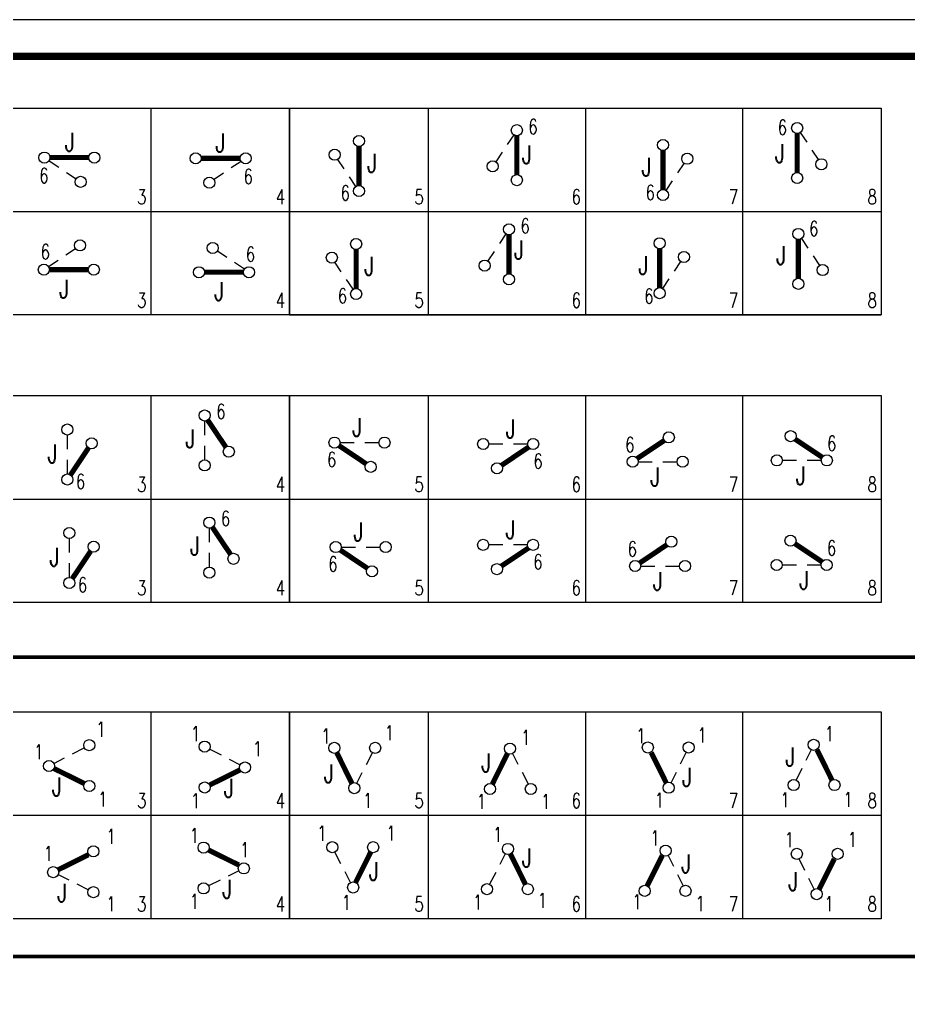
# Model space of a CAD drawing. Extents: x 3230 to 3738, y 3535 to 3831.
# Drawn here: x 3342.9 to 3463.1, y 3700.1 to 3831.5 of the extents above; entities that cross this region are included whole.
import ezdxf
from ezdxf.enums import TextEntityAlignment as Align

# ---------------------------------------------------------------- set-up
doc = ezdxf.new("R2010")
doc.units = 0
doc.header["$LTSCALE"] = 10
doc.header["$MEASUREMENT"] = 0
doc.layers.get('0').update_dxf_attribs({"linetype": 'CONTINUOUS'})
doc.layers.add('1', color=1, linetype='CONTINUOUS')
doc.styles.get("Standard").update_dxf_attribs({"font": 'txt', "bigfont": 'hz'})

# ---------------------------------------------------------------- blocks, each defined once
blk = doc.blocks.new('A$C60C37209')
blk.add_lwpolyline([(0.4, 4, 0, 0, 0), (0.4, 3, 0.8, 0, 0), (0.4, 0, 0, 0, 0)], format="xyseb")
blk = doc.blocks.new('A$C4366264E')
at = {"color": 7, "lineweight": -3}
for p, q in [((1.37, 4.71), (2.68, 3.83)), ((3.73, 3.13), (5.02, 2.27))]:
    blk.add_line(p, q, dxfattribs=at)
at = {"color": 1, "lineweight": -3, "const_width": 0.7}
blk.add_lwpolyline([(1.5, 5.13), (6.75, 5.13)], dxfattribs=at)
at = {"lineweight": -3}
for centre in [(0.75, 5.13), (7.5, 5.13), (5.64, 1.85)]:
    blk.add_circle(centre, 0.75, dxfattribs=at)
at = {"color": 7, "lineweight": -3, "xscale": -1, "rotation": 180}
blk.add_blockref('A$C60C37209', (7.63, 4), dxfattribs=at)
at = {"color": 3, "lineweight": -3, "width": 0.75}
blk.add_attdef('J', text='', height=2.5, dxfattribs=at).set_placement((4.17, 5.96), align=Align.CENTER)
at = {"lineweight": -3, "width": 0.75}
blk.add_attdef('6', (0.04, 1.69), '', height=2, dxfattribs=at)
blk = doc.blocks.new('A$C6F395742')
at = {"color": 7, "lineweight": -3}
for p, q in [((6.88, 5.46), (5.57, 4.59)), ((4.52, 3.88), (3.23, 3.02))]:
    blk.add_line(p, q, dxfattribs=at)
at = {"color": 1, "lineweight": -3, "const_width": 0.7}
blk.add_lwpolyline([(6.75, 5.88), (1.5, 5.88)], dxfattribs=at)
at = {"lineweight": -3}
for centre in [(0.75, 5.88), (7.5, 5.88), (2.61, 2.6)]:
    blk.add_circle(centre, 0.75, dxfattribs=at)
at = {"color": 7, "lineweight": -3, "rotation": 180}
blk.add_blockref('A$C60C37209', (1.1, 4), dxfattribs=at)
at = {"color": 3, "lineweight": -3, "width": 0.75}
blk.add_attdef('J', text='', height=2.5, dxfattribs=at).set_placement((4.08, 6.72), align=Align.CENTER)
at = {"lineweight": -3, "width": 0.75}
blk.add_attdef('6', (7.21, 2.44), '', height=2, dxfattribs=at)
blk = doc.blocks.new('A$C4FBA29C7')
at = {"color": 7, "lineweight": -3}
for p, q in [((2.03, 4.25), (1.17, 5.53)), ((3.61, 1.89), (2.74, 3.19))]:
    blk.add_line(p, q, dxfattribs=at)
blk.add_lwpolyline([(1.98, 7.36, 0, 0, 0), (1.98, 8.36, 0.8, 0, 0), (1.98, 11.36, 0, 0, 0)], format="xyseb")
at = {"color": 1, "lineweight": -3, "const_width": 0.7}
blk.add_lwpolyline([(4.03, 2.01), (4.03, 7.26)], dxfattribs=at)
at = {"lineweight": -3}
for centre in [(4.03, 8.01), (0.75, 6.16), (4.03, 1.26)]:
    blk.add_circle(centre, 0.75, dxfattribs=at)
at = {"color": 3, "lineweight": -3, "width": 0.75}
blk.add_attdef('J', text='', height=2.5, dxfattribs=at).set_placement((5.8, 3.77), align=Align.CENTER)
at = {"lineweight": -3, "width": 0.75}
blk.add_attdef('6', (1.54, 0), '', height=2, dxfattribs=at)
blk = doc.blocks.new('A$C39903AD1')
at = {"color": 7, "lineweight": -3}
for p, q in [((3.61, 9.16), (2.74, 7.85)), ((2.03, 6.8), (1.17, 5.51))]:
    blk.add_line(p, q, dxfattribs=at)
at = {"color": 1, "lineweight": -3, "const_width": 0.7}
blk.add_lwpolyline([(4.03, 9.03), (4.03, 3.78)], dxfattribs=at)
blk.add_lwpolyline([(1.91, 0, 0, 0, 0), (1.91, 1, 0.8, 0, 0), (1.91, 4, 0, 0, 0)], format="xyseb")
at = {"lineweight": -3}
for centre in [(4.03, 9.78), (0.75, 4.89), (4.03, 3.03)]:
    blk.add_circle(centre, 0.75, dxfattribs=at)
at = {"lineweight": -3, "width": 0.75}
blk.add_attdef('6', (5.57, 9.25), '', height=2, dxfattribs=at)
at = {"color": 3, "lineweight": -3, "width": 0.75}
blk.add_attdef('J', text='', height=2.5, dxfattribs=at).set_placement((5.38, 5.22), align=Align.CENTER)
blk = doc.blocks.new('A$C329E1879')
at = {"color": 7, "lineweight": -3}
for p, q in [((4.84, 3.73), (5.7, 5.02)), ((3.26, 1.37), (4.13, 2.68))]:
    blk.add_line(p, q, dxfattribs=at)
blk.add_lwpolyline([(4.69, 10.79, 0, 0, 0), (4.69, 9.79, 0.8, 0, 0), (4.69, 6.79, 0, 0, 0)], format="xyseb")
at = {"color": 1, "lineweight": -3, "const_width": 0.7}
blk.add_lwpolyline([(2.84, 1.5), (2.84, 1.5), (2.84, 6.75)], dxfattribs=at)
at = {"lineweight": -3}
for centre in [(2.84, 7.5), (6.12, 5.64), (2.84, 0.75)]:
    blk.add_circle(centre, 0.75, dxfattribs=at)
at = {"color": 3, "lineweight": -3, "width": 0.75}
blk.add_attdef('J', text='', height=2.5, dxfattribs=at).set_placement((0.62, 3.28), align=Align.CENTER)
at = {"lineweight": -3, "width": 0.75}
blk.add_attdef('6', (0.47, 0.08), '', height=2, dxfattribs=at)
blk = doc.blocks.new('A$C7F504101')
at = {"color": 7, "lineweight": -3}
for p, q in [((3.38, 9.73), (4.25, 8.43)), ((4.96, 7.37), (5.82, 6.09))]:
    blk.add_line(p, q, dxfattribs=at)
at = {"color": 1, "lineweight": -3, "const_width": 0.7}
blk.add_lwpolyline([(2.96, 4.35), (2.96, 9.6)], dxfattribs=at)
blk.add_lwpolyline([(4.88, 4, 0, 0, 0), (4.88, 3, 0.8, 0, 0), (4.88, 0, 0, 0, 0)], format="xyseb")
at = {"lineweight": -3}
for centre in [(2.96, 10.35), (6.24, 5.46), (2.96, 3.6)]:
    blk.add_circle(centre, 0.75, dxfattribs=at)
at = {"lineweight": -3, "width": 0.75}
blk.add_attdef('6', (0.32, 9.44), '', height=2, dxfattribs=at)
at = {"color": 3, "lineweight": -3, "width": 0.75}
blk.add_attdef('J', text='', height=2.5, dxfattribs=at).set_placement((0.62, 5.67), align=Align.CENTER)
blk = doc.blocks.new('A$C316904FE')
at = {"color": 7, "lineweight": -3}
for p, q in [((3.73, 5.85), (5.02, 6.71)), ((1.37, 4.27), (2.68, 5.15))]:
    blk.add_line(p, q, dxfattribs=at)
at = {"color": 1, "lineweight": -3, "const_width": 0.7}
blk.add_lwpolyline([(1.5, 3.85), (6.75, 3.85)], dxfattribs=at)
at = {"lineweight": -3}
for centre in [(5.64, 7.13), (0.75, 3.85), (7.5, 3.85)]:
    blk.add_circle(centre, 0.75, dxfattribs=at)
at = {"color": 7, "lineweight": -3}
blk.add_blockref('A$C60C37209', (7.72, 4.95), dxfattribs=at)
at = {"lineweight": -3, "width": 0.75}
blk.add_attdef('6', (0.31, 5.28), '', height=2, dxfattribs=at)
at = {"color": 3, "lineweight": -3, "width": 0.75}
blk.add_attdef('J', text='', height=2.5, dxfattribs=at).set_placement((3.47, 0), align=Align.CENTER)
blk = doc.blocks.new('A$C1995033D')
at = {"color": 7, "lineweight": -3}
for p, q in [((4.52, 5.85), (3.23, 6.71)), ((6.88, 4.27), (5.57, 5.15))]:
    blk.add_line(p, q, dxfattribs=at)
at = {"color": 1, "lineweight": -3, "const_width": 0.7}
blk.add_lwpolyline([(1.5, 3.85), (6.75, 3.85)], dxfattribs=at)
at = {"lineweight": -3}
for centre in [(2.61, 7.13), (0.75, 3.85), (7.5, 3.85)]:
    blk.add_circle(centre, 0.75, dxfattribs=at)
at = {"color": 7, "lineweight": -3, "xscale": -1}
blk.add_blockref('A$C60C37209', (1.1, 5.4), dxfattribs=at)
at = {"lineweight": -3, "width": 0.75}
blk.add_attdef('6', (7.06, 5.28), '', height=2, dxfattribs=at)
at = {"color": 3, "lineweight": -3, "width": 0.75}
blk.add_attdef('J', text='', height=2.5, dxfattribs=at).set_placement((3.47, 0), align=Align.CENTER)
blk = doc.blocks.new('A$C0FB00F04')
at = {"color": 7, "lineweight": -3}
for p, q in [((2.03, 4.25), (1.17, 5.53)), ((3.61, 1.89), (2.74, 3.19))]:
    blk.add_line(p, q, dxfattribs=at)
blk.add_lwpolyline([(1.98, 10.86, 0, 0, 0), (1.98, 9.86, 0.8, 0, 0), (1.98, 6.86, 0, 0, 0)], format="xyseb")
at = {"color": 1, "lineweight": -3, "const_width": 0.7}
blk.add_lwpolyline([(4.03, 2.01), (4.03, 7.26)], dxfattribs=at)
at = {"lineweight": -3}
for centre in [(4.03, 8.01), (0.75, 6.16), (4.03, 1.26)]:
    blk.add_circle(centre, 0.75, dxfattribs=at)
at = {"color": 3, "lineweight": -3, "width": 0.75}
blk.add_attdef('J', text='', height=2.5, dxfattribs=at).set_placement((5.8, 3.77), align=Align.CENTER)
at = {"lineweight": -3, "width": 0.75}
blk.add_attdef('6', (1.54, 0), '', height=2, dxfattribs=at)
blk = doc.blocks.new('A$C603007A4')
at = {"color": 7, "lineweight": -3}
for p, q in [((3.61, 10.08), (2.74, 8.77)), ((2.03, 7.72), (1.17, 6.43))]:
    blk.add_line(p, q, dxfattribs=at)
at = {"color": 1, "lineweight": -3, "const_width": 0.7}
blk.add_lwpolyline([(4.03, 4.7), (4.03, 9.95)], dxfattribs=at)
blk.add_lwpolyline([(2.17, 4, 0, 0, 0), (2.17, 3, 0.8, 0, 0), (2.17, 0, 0, 0, 0)], format="xyseb")
at = {"lineweight": -3}
for centre in [(4.03, 10.7), (0.75, 5.81), (4.03, 3.95)]:
    blk.add_circle(centre, 0.75, dxfattribs=at)
at = {"lineweight": -3, "width": 0.75}
blk.add_attdef('6', (5.57, 10.17), '', height=2, dxfattribs=at)
at = {"color": 3, "lineweight": -3, "width": 0.75}
blk.add_attdef('J', text='', height=2.5, dxfattribs=at).set_placement((5.38, 6.68), align=Align.CENTER)
blk = doc.blocks.new('A$C670B137F')
at = {"color": 7, "lineweight": -3}
for p, q in [((4.84, 4.37), (5.7, 5.66)), ((3.26, 2.01), (4.13, 3.32))]:
    blk.add_line(p, q, dxfattribs=at)
blk.add_lwpolyline([(4.99, 7.72, 0, 0, 0), (4.99, 8.72, 0.8, 0, 0), (4.99, 11.72, 0, 0, 0)], format="xyseb")
at = {"color": 1, "lineweight": -3, "const_width": 0.7}
blk.add_lwpolyline([(2.84, 2.14), (2.84, 7.39)], dxfattribs=at)
at = {"lineweight": -3}
for centre in [(2.84, 8.14), (6.12, 6.28), (2.84, 1.39)]:
    blk.add_circle(centre, 0.75, dxfattribs=at)
at = {"color": 3, "lineweight": -3, "width": 0.75}
blk.add_attdef('J', text='', height=2.5, dxfattribs=at).set_placement((0.63, 3.91), align=Align.CENTER)
at = {"lineweight": -3, "width": 0.75}
blk.add_attdef('6', (0.75, 0), '', height=2, dxfattribs=at)
blk = doc.blocks.new('A$C0A585CA2')
at = {"color": 7, "lineweight": -3}
for p, q in [((3.38, 9.04), (4.25, 7.73)), ((4.96, 6.68), (5.82, 5.39))]:
    blk.add_line(p, q, dxfattribs=at)
at = {"color": 1, "lineweight": -3, "const_width": 0.7}
blk.add_lwpolyline([(2.96, 3.66), (2.96, 8.91)], dxfattribs=at)
blk.add_lwpolyline([(4.96, 0, 0, 0, 0), (4.96, 1, 0.8, 0, 0), (4.96, 4, 0, 0, 0)], format="xyseb")
at = {"lineweight": -3}
for centre in [(2.96, 9.66), (6.24, 4.77), (2.96, 2.91)]:
    blk.add_circle(centre, 0.75, dxfattribs=at)
at = {"lineweight": -3, "width": 0.75}
blk.add_attdef('6', (4.4, 9.37), '', height=2, dxfattribs=at)
at = {"color": 3, "lineweight": -3, "width": 0.75}
blk.add_attdef('J', text='', height=2.5, dxfattribs=at).set_placement((0.63, 5.49), align=Align.CENTER)
blk = doc.blocks.new('A$C207153BA')
at = {"color": 1, "lineweight": -3}
blk.add_line((2.64, 2.01), (2.64, 3.92), dxfattribs=at)
blk.add_lwpolyline([(4.48, 11.14, 0, 0, 0), (4.48, 10.14, 0.8, 0, 0), (4.48, 7.14, 0, 0, 0)], format="xyseb")
at = {"color": 7, "lineweight": -3, "const_width": 0.7}
blk.add_lwpolyline([(5.5, 5.53), (3.06, 1.88)], dxfattribs=at)
at = {"lineweight": -3}
for centre in [(2.64, 8.01), (5.92, 6.15), (2.64, 1.26)]:
    blk.add_circle(centre, 0.75, dxfattribs=at)
at = {"layer": '1', "lineweight": -3}
blk.add_line((2.64, 5.35), (2.64, 7.26), dxfattribs=at)
at = {"color": 3, "lineweight": -3, "width": 0.75}
blk.add_attdef('J', text='', height=2.5, dxfattribs=at).set_placement((0.63, 3.49), align=Align.CENTER)
at = {"lineweight": -3, "width": 0.75}
blk.add_attdef('6', (3.78, 0), '', height=2, dxfattribs=at)
blk = doc.blocks.new('A$C3EE12FD6')
at = {"color": 1, "lineweight": -3}
blk.add_line((2.57, 9.44), (2.57, 7.53), dxfattribs=at)
at = {"color": 7, "lineweight": -3, "const_width": 0.7}
blk.add_lwpolyline([(5.43, 5.93), (2.98, 9.57)], dxfattribs=at)
blk.add_lwpolyline([(4.37, 4, 0, 0, 0), (4.37, 3, 0.8, 0, 0), (4.37, 0, 0, 0, 0)], format="xyseb")
at = {"lineweight": -3}
for centre in [(2.57, 10.19), (5.84, 5.3), (2.57, 3.44)]:
    blk.add_circle(centre, 0.75, dxfattribs=at)
at = {"layer": '1', "lineweight": -3}
blk.add_line((2.57, 6.1), (2.57, 4.19), dxfattribs=at)
at = {"lineweight": -3, "width": 0.75}
blk.add_attdef('6', (4.13, 9.74), '', height=2, dxfattribs=at)
at = {"color": 3, "lineweight": -3, "width": 0.75}
blk.add_attdef('J', text='', height=2.5, dxfattribs=at).set_placement((0.63, 5.8), align=Align.CENTER)
blk = doc.blocks.new('A$C41662C5B')
at = {"color": 1, "lineweight": -3}
blk.add_line((1.77, 5.29), (3.68, 5.29), dxfattribs=at)
at = {"color": 7, "lineweight": -3, "const_width": 0.7}
blk.add_lwpolyline([(5.29, 2.42), (1.64, 4.87)], dxfattribs=at)
blk.add_lwpolyline([(8, 4, 0, 0, 0), (8, 3, 0.8, 0, 0), (8, 0, 0, 0, 0)], format="xyseb")
at = {"lineweight": -3}
for centre in [(1.02, 5.29), (7.77, 5.29), (5.91, 2.01)]:
    blk.add_circle(centre, 0.75, dxfattribs=at)
at = {"layer": '1', "lineweight": -3}
blk.add_line((5.11, 5.29), (7.02, 5.29), dxfattribs=at)
at = {"color": 3, "lineweight": -3, "width": 0.75}
blk.add_attdef('J', text='', height=2.5, dxfattribs=at).set_placement((4.07, 6.1), align=Align.CENTER)
at = {"lineweight": -3, "width": 0.75}
blk.add_attdef('6', (0, 1.99), '', height=2, dxfattribs=at)
blk = doc.blocks.new('A$C65BD7F41')
at = {"color": 1, "lineweight": -3}
blk.add_line((6.75, 5.29), (4.84, 5.29), dxfattribs=at)
blk.add_lwpolyline([(0.52, 4, 0, 0, 0), (0.52, 3, 0.8, 0, 0), (0.52, 0, 0, 0, 0)], format="xyseb")
at = {"color": 7, "lineweight": -3, "const_width": 0.7}
blk.add_lwpolyline([(3.23, 2.42), (6.88, 4.87)], dxfattribs=at)
at = {"lineweight": -3}
for centre in [(0.75, 5.29), (7.5, 5.29), (2.61, 2.01)]:
    blk.add_circle(centre, 0.75, dxfattribs=at)
at = {"layer": '1', "lineweight": -3}
blk.add_line((3.41, 5.29), (1.5, 5.29), dxfattribs=at)
at = {"color": 3, "lineweight": -3, "width": 0.75}
blk.add_attdef('J', text='', height=2.5, dxfattribs=at).set_placement((4.45, 6.1), align=Align.CENTER)
at = {"lineweight": -3, "width": 0.75}
blk.add_attdef('6', (7.52, 1.99), '', height=2, dxfattribs=at)
blk = doc.blocks.new('A$C57BF6D7F')
at = {"color": 1, "lineweight": -3}
blk.add_line((1.77, 3.31), (3.68, 3.31), dxfattribs=at)
blk.add_lwpolyline([(8, 4.6, 0, 0, 0), (8, 5.6, 0.8, 0, 0), (8, 8.6, 0, 0, 0)], format="xyseb")
at = {"color": 7, "lineweight": -3, "const_width": 0.7}
blk.add_lwpolyline([(1.64, 3.73), (5.29, 6.17)], dxfattribs=at)
at = {"lineweight": -3}
for centre in [(5.91, 6.59), (1.02, 3.31), (7.77, 3.31)]:
    blk.add_circle(centre, 0.75, dxfattribs=at)
at = {"layer": '1', "lineweight": -3}
blk.add_line((5.11, 3.31), (7.02, 3.31), dxfattribs=at)
at = {"lineweight": -3, "width": 0.75}
blk.add_attdef('6', (0, 4.61), '', height=2, dxfattribs=at)
at = {"color": 3, "lineweight": -3, "width": 0.75}
blk.add_attdef('J', text='', height=2.5, dxfattribs=at).set_placement((4.07, 0), align=Align.CENTER)
blk = doc.blocks.new('A$C147460AD')
at = {"color": 1, "lineweight": -3}
blk.add_line((6.75, 3.31), (4.84, 3.31), dxfattribs=at)
blk.add_lwpolyline([(0.52, 4.6, 0, 0, 0), (0.52, 5.6, 0.8, 0, 0), (0.52, 8.6, 0, 0, 0)], format="xyseb")
at = {"color": 7, "lineweight": -3, "const_width": 0.7}
blk.add_lwpolyline([(3.23, 6.17), (6.88, 3.73)], dxfattribs=at)
at = {"lineweight": -3}
for centre in [(2.61, 6.59), (0.75, 3.31), (7.5, 3.31)]:
    blk.add_circle(centre, 0.75, dxfattribs=at)
at = {"layer": '1', "lineweight": -3}
blk.add_line((3.41, 3.31), (1.5, 3.31), dxfattribs=at)
at = {"lineweight": -3, "width": 0.75}
blk.add_attdef('6', (7.52, 4.61), '', height=2, dxfattribs=at)
at = {"color": 3, "lineweight": -3, "width": 0.75}
blk.add_attdef('J', text='', height=2.5, dxfattribs=at).set_placement((3.96, 0), align=Align.CENTER)
blk = doc.blocks.new('A$C5C751C00')
at = {"color": 1, "lineweight": -3}
blk.add_line((2.64, 2.01), (2.64, 3.92), dxfattribs=at)
blk.add_lwpolyline([(4.48, 6.85, 0, 0, 0), (4.48, 7.85, 0.8, 0, 0), (4.48, 10.85, 0, 0, 0)], format="xyseb")
at = {"color": 7, "lineweight": -3, "const_width": 0.7}
blk.add_lwpolyline([(5.5, 5.53), (3.06, 1.88)], dxfattribs=at)
at = {"lineweight": -3}
for centre in [(2.64, 8.01), (5.92, 6.15), (2.64, 1.26)]:
    blk.add_circle(centre, 0.75, dxfattribs=at)
at = {"layer": '1', "lineweight": -3}
blk.add_line((2.64, 5.35), (2.64, 7.26), dxfattribs=at)
at = {"color": 3, "lineweight": -3, "width": 0.75}
blk.add_attdef('J', text='', height=2.5, dxfattribs=at).set_placement((0.62, 3.49), align=Align.CENTER)
at = {"lineweight": -3, "width": 0.75}
blk.add_attdef('6', (3.78, 0), '', height=2, dxfattribs=at)
blk = doc.blocks.new('A$C43895221')
at = {"color": 1, "lineweight": -3}
blk.add_line((2.57, 9.12), (2.57, 7.21), dxfattribs=at)
at = {"color": 7, "lineweight": -3, "const_width": 0.7}
blk.add_lwpolyline([(5.43, 5.6), (2.98, 9.25)], dxfattribs=at)
blk.add_lwpolyline([(4.61, 0, 0, 0, 0), (4.61, 1, 0.8, 0, 0), (4.61, 4, 0, 0, 0)], format="xyseb")
at = {"lineweight": -3}
for centre in [(2.57, 9.87), (5.84, 4.98), (2.57, 3.12)]:
    blk.add_circle(centre, 0.75, dxfattribs=at)
at = {"layer": '1', "lineweight": -3}
blk.add_line((2.57, 5.78), (2.57, 3.87), dxfattribs=at)
at = {"lineweight": -3, "width": 0.75}
blk.add_attdef('6', (4.13, 9.42), '', height=2, dxfattribs=at)
at = {"color": 3, "lineweight": -3, "width": 0.75}
blk.add_attdef('J', text='', height=2.5, dxfattribs=at).set_placement((0.63, 5.47), align=Align.CENTER)
blk = doc.blocks.new('A$C2FB3701B')
at = {"color": 1, "lineweight": -3}
blk.add_line((1.77, 5.19), (3.68, 5.19), dxfattribs=at)
at = {"color": 7, "lineweight": -3, "const_width": 0.7}
blk.add_lwpolyline([(5.29, 2.33), (1.64, 4.78)], dxfattribs=at)
blk.add_lwpolyline([(8, 0, 0, 0, 0), (8, 1, 0.8, 0, 0), (8, 4, 0, 0, 0)], format="xyseb")
at = {"lineweight": -3}
for centre in [(1.02, 5.19), (7.77, 5.19), (5.91, 1.91)]:
    blk.add_circle(centre, 0.75, dxfattribs=at)
at = {"layer": '1', "lineweight": -3}
blk.add_line((5.11, 5.19), (7.02, 5.19), dxfattribs=at)
at = {"color": 3, "lineweight": -3, "width": 0.75}
blk.add_attdef('J', text='', height=2.5, dxfattribs=at).set_placement((4.07, 6.01), align=Align.CENTER)
at = {"lineweight": -3, "width": 0.75}
blk.add_attdef('6', (0, 1.9), '', height=2, dxfattribs=at)
blk = doc.blocks.new('A$C03F967C8')
at = {"color": 1, "lineweight": -3}
blk.add_line((6.75, 5.44), (4.84, 5.44), dxfattribs=at)
at = {"color": 7, "lineweight": -3, "const_width": 0.7}
blk.add_lwpolyline([(3.23, 2.58), (6.88, 5.02)], dxfattribs=at)
blk.add_lwpolyline([(0.52, 0, 0, 0, 0), (0.52, 1, 0.8, 0, 0), (0.52, 4, 0, 0, 0)], format="xyseb")
at = {"lineweight": -3}
for centre in [(0.75, 5.44), (7.5, 5.44), (2.61, 2.16)]:
    blk.add_circle(centre, 0.75, dxfattribs=at)
at = {"layer": '1', "lineweight": -3}
blk.add_line((3.41, 5.44), (1.5, 5.44), dxfattribs=at)
at = {"color": 3, "lineweight": -3, "width": 0.75}
blk.add_attdef('J', text='', height=2.5, dxfattribs=at).set_placement((4.45, 6.25), align=Align.CENTER)
at = {"lineweight": -3, "width": 0.75}
blk.add_attdef('6', (7.52, 2.15), '', height=2, dxfattribs=at)
blk = doc.blocks.new('A$C4214363B')
at = {"color": 1, "lineweight": -3}
blk.add_line((1.77, 3.31), (3.68, 3.31), dxfattribs=at)
blk.add_lwpolyline([(8, 9.16, 0, 0, 0), (8, 8.16, 0.8, 0, 0), (8, 5.16, 0, 0, 0)], format="xyseb")
at = {"color": 7, "lineweight": -3, "const_width": 0.7}
blk.add_lwpolyline([(1.64, 3.73), (5.29, 6.17)], dxfattribs=at)
at = {"lineweight": -3}
for centre in [(5.91, 6.59), (1.02, 3.31), (7.77, 3.31)]:
    blk.add_circle(centre, 0.75, dxfattribs=at)
at = {"layer": '1', "lineweight": -3}
blk.add_line((5.11, 3.31), (7.02, 3.31), dxfattribs=at)
at = {"lineweight": -3, "width": 0.75}
blk.add_attdef('6', (0, 4.61), '', height=2, dxfattribs=at)
at = {"color": 3, "lineweight": -3, "width": 0.75}
blk.add_attdef('J', text='', height=2.5, dxfattribs=at).set_placement((4.07, 0), align=Align.CENTER)
blk = doc.blocks.new('A$C5417413E')
at = {"color": 1, "lineweight": -3}
blk.add_line((6.75, 3.31), (4.84, 3.31), dxfattribs=at)
blk.add_lwpolyline([(0.52, 9, 0, 0, 0), (0.52, 8, 0.8, 0, 0), (0.52, 5, 0, 0, 0)], format="xyseb")
at = {"color": 7, "lineweight": -3, "const_width": 0.7}
blk.add_lwpolyline([(3.23, 6.17), (6.88, 3.73)], dxfattribs=at)
at = {"lineweight": -3}
for centre in [(2.61, 6.59), (0.75, 3.31), (7.5, 3.31)]:
    blk.add_circle(centre, 0.75, dxfattribs=at)
at = {"layer": '1', "lineweight": -3}
blk.add_line((3.41, 3.31), (1.5, 3.31), dxfattribs=at)
at = {"lineweight": -3, "width": 0.75}
blk.add_attdef('6', (7.52, 4.61), '', height=2, dxfattribs=at)
at = {"color": 3, "lineweight": -3, "width": 0.75}
blk.add_attdef('J', text='', height=2.5, dxfattribs=at).set_placement((4.45, 0), align=Align.CENTER)
blk = doc.blocks.new('A$C34874795')
at = {"color": 7, "lineweight": -3}
for p, q in [((5.22, 7.12), (6.81, 7.95)), ((2.71, 5.82), (4.14, 6.56))]:
    blk.add_line(p, q, dxfattribs=at)
at = {"color": 1, "lineweight": -3, "const_width": 0.7}
blk.add_lwpolyline([(6.81, 3.11), (2.71, 5.14)], dxfattribs=at)
at = {"lineweight": -3}
for centre in [(7.48, 8.29), (2.04, 5.47), (7.48, 2.77)]:
    blk.add_circle(centre, 0.75, dxfattribs=at)
at = {"lineweight": -3, "width": 0.75}
for p in [(8.42, 9.44), (0, 6.38), (8.65, 0)]:
    blk.add_attdef('1', p, '', height=2, dxfattribs=at)
at = {"color": 3, "lineweight": -3, "width": 0.75}
blk.add_attdef('J', text='', height=2.5, dxfattribs=at).set_placement((3.11, 1.42), align=Align.CENTER)
blk = doc.blocks.new('A$C6A1F5453')
at = {"color": 7, "lineweight": -3}
for p, q in [((4.14, 7.17), (2.54, 8)), ((6.65, 5.86), (5.22, 6.61))]:
    blk.add_line(p, q, dxfattribs=at)
at = {"color": 1, "lineweight": -3, "const_width": 0.7}
blk.add_lwpolyline([(6.64, 5.18), (2.55, 3.15)], dxfattribs=at)
at = {"lineweight": -3}
for centre in [(1.88, 8.34), (7.32, 5.52), (1.88, 2.82)]:
    blk.add_circle(centre, 0.75, dxfattribs=at)
at = {"lineweight": -3, "width": 0.75}
for p in [(0, 9.08), (8.38, 7.06), (0, 0)]:
    blk.add_attdef('1', p, '', height=2, dxfattribs=at)
at = {"color": 3, "lineweight": -3, "width": 0.75}
blk.add_attdef('J', text='', height=2.5, dxfattribs=at).set_placement((5.15, 1.47), align=Align.CENTER)
blk = doc.blocks.new('A$C3170535E')
at = {"color": 7, "lineweight": -3}
for p, q in [((6.13, 5.85), (6.96, 7.44)), ((4.83, 3.34), (5.57, 4.77))]:
    blk.add_line(p, q, dxfattribs=at)
at = {"color": 1, "lineweight": -3, "const_width": 0.7}
blk.add_lwpolyline([(4.15, 3.34), (2.12, 7.44)], dxfattribs=at)
at = {"lineweight": -3}
for centre in [(1.79, 8.11), (7.31, 8.11), (4.48, 2.67)]:
    blk.add_circle(centre, 0.75, dxfattribs=at)
at = {"lineweight": -3, "width": 0.75}
for p in [(0, 8.71), (8.6, 9.13), (5.66, 0)]:
    blk.add_attdef('1', p, '', height=2, dxfattribs=at)
at = {"color": 3, "lineweight": -3, "width": 0.75}
blk.add_attdef('J', text='', height=2.5, dxfattribs=at).set_placement((1.05, 3.38), align=Align.CENTER)
blk = doc.blocks.new('A$C5C716494')
at = {"color": 7, "lineweight": -3}
for p, q in [((4.85, 7.48), (5.6, 6.05)), ((6.16, 4.97), (6.99, 3.38))]:
    blk.add_line(p, q, dxfattribs=at)
at = {"color": 1, "lineweight": -3, "const_width": 0.7}
blk.add_lwpolyline([(2.14, 3.38), (4.18, 7.48)], dxfattribs=at)
at = {"lineweight": -3}
for centre in [(4.51, 8.15), (1.81, 2.71), (7.33, 2.71)]:
    blk.add_circle(centre, 0.75, dxfattribs=at)
at = {"lineweight": -3, "width": 0.75}
for p in [(6.02, 8.69), (0, 0.02), (8.73, 0)]:
    blk.add_attdef('1', p, '', height=2, dxfattribs=at)
at = {"color": 3, "lineweight": -3, "width": 0.75}
blk.add_attdef('J', text='', height=2.5, dxfattribs=at).set_placement((1.3, 4.99), align=Align.CENTER)
blk = doc.blocks.new('A$C5241666C')
at = {"color": 1, "lineweight": -3, "const_width": 0.7}
blk.add_lwpolyline([(4.07, 3.35), (2.04, 7.44)], dxfattribs=at)
at = {"lineweight": -3}
for centre in [(1.58, 8.12), (7.1, 8.12), (4.4, 2.68)]:
    blk.add_circle(centre, 0.75, dxfattribs=at)
at = {"layer": '1', "lineweight": -3}
for p, q in [((5.99, 5.89), (6.76, 7.44)), ((4.73, 3.35), (5.45, 4.8))]:
    blk.add_line(p, q, dxfattribs=at)
at = {"lineweight": -3, "width": 0.75}
for p in [(0, 8.7), (8.27, 8.81), (2.51, 0)]:
    blk.add_attdef('1', p, '', height=2, dxfattribs=at)
at = {"color": 3, "lineweight": -3, "width": 0.75}
blk.add_attdef('J', text='', height=2.5, dxfattribs=at).set_placement((6.87, 2.86), align=Align.CENTER)
blk = doc.blocks.new('A$C040707CC')
at = {"color": 1, "lineweight": -3, "const_width": 0.7}
blk.add_lwpolyline([(6.98, 3.67), (4.95, 7.77)], dxfattribs=at)
at = {"lineweight": -3}
for centre in [(4.49, 8.44), (1.79, 3), (7.31, 3)]:
    blk.add_circle(centre, 0.75, dxfattribs=at)
at = {"layer": '1', "lineweight": -3}
for p, q in [((4.15, 7.77), (3.44, 6.32)), ((2.9, 5.23), (2.12, 3.67))]:
    blk.add_line(p, q, dxfattribs=at)
at = {"lineweight": -3, "width": 0.75}
for p in [(5.98, 8.95), (0, 0), (8.51, 0.04)]:
    blk.add_attdef('1', p, '', height=2, dxfattribs=at)
at = {"color": 3, "lineweight": -3, "width": 0.75}
blk.add_attdef('J', text='', height=2.5, dxfattribs=at).set_placement((1.34, 5.57), align=Align.CENTER)
blk = doc.blocks.new('A$C54496C7C')
at = {"color": 7, "lineweight": -3, "const_width": 0.7}
blk.add_lwpolyline([(6.06, 7.64), (1.97, 5.61)], dxfattribs=at)
at = {"lineweight": -3}
for centre in [(6.74, 8.1), (1.3, 5.28), (6.74, 2.58)]:
    blk.add_circle(centre, 0.75, dxfattribs=at)
at = {"layer": '1', "lineweight": -3}
for p, q in [((1.97, 4.95), (3.41, 4.23)), ((4.5, 3.69), (6.06, 2.91))]:
    blk.add_line(p, q, dxfattribs=at)
at = {"lineweight": -3, "width": 0.75}
for p in [(8.48, 9.12), (0, 6.82), (8.48, 0)]:
    blk.add_attdef('1', p, '', height=2, dxfattribs=at)
at = {"color": 3, "lineweight": -3, "width": 0.75}
blk.add_attdef('J', text='', height=2.5, dxfattribs=at).set_placement((2.52, 1.23), align=Align.CENTER)
blk = doc.blocks.new('A$C3BDC36C4')
at = {"color": 7, "lineweight": -3, "const_width": 0.7}
blk.add_lwpolyline([(6.64, 5.91), (2.55, 7.94)], dxfattribs=at)
at = {"lineweight": -3}
for centre in [(1.88, 8.27), (7.32, 5.45), (1.88, 2.75)]:
    blk.add_circle(centre, 0.75, dxfattribs=at)
at = {"layer": '1', "lineweight": -3}
for p, q in [((6.64, 5.12), (5.2, 4.4)), ((4.11, 3.86), (2.55, 3.09))]:
    blk.add_line(p, q, dxfattribs=at)
at = {"lineweight": -3, "width": 0.75}
for p in [(0, 8.88), (6.8, 6.99), (0, 0)]:
    blk.add_attdef('1', p, '', height=2, dxfattribs=at)
at = {"color": 3, "lineweight": -3, "width": 0.75}
blk.add_attdef('J', text='', height=2.5, dxfattribs=at).set_placement((5.07, 1.4), align=Align.CENTER)
blk = doc.blocks.new('A$C3821163F')
at = {"color": 7, "lineweight": -3}
for p, q in [((3.21, 6.2), (2.38, 7.8)), ((4.51, 3.69), (3.77, 5.12))]:
    blk.add_line(p, q, dxfattribs=at)
at = {"color": 7, "lineweight": -3, "const_width": 0.7}
blk.add_lwpolyline([(5.19, 3.7), (7.23, 7.79)], dxfattribs=at)
at = {"lineweight": -3}
for centre in [(2.04, 8.47), (7.56, 8.47), (4.86, 3.03)]:
    blk.add_circle(centre, 0.75, dxfattribs=at)
at = {"lineweight": -3, "width": 0.75}
for p in [(0, 9.35), (9.33, 9.38), (3.29, 0)]:
    blk.add_attdef('1', p, '', height=2, dxfattribs=at)
at = {"color": 3, "lineweight": -3, "width": 0.75}
blk.add_attdef('J', text='', height=2.5, dxfattribs=at).set_placement((7.64, 3.96), align=Align.CENTER)
blk = doc.blocks.new('A$C6BF4169B')
at = {"color": 7, "lineweight": -3}
for p, q in [((4.37, 7.53), (3.63, 6.1)), ((3.07, 5.02), (2.24, 3.43))]:
    blk.add_line(p, q, dxfattribs=at)
at = {"color": 7, "lineweight": -3, "const_width": 0.7}
blk.add_lwpolyline([(7.08, 3.43), (5.05, 7.53)], dxfattribs=at)
at = {"lineweight": -3}
for centre in [(4.72, 8.2), (1.89, 2.76), (7.41, 2.76)]:
    blk.add_circle(centre, 0.75, dxfattribs=at)
at = {"lineweight": -3, "width": 0.75}
for p in [(2.7, 9.15), (0, 0), (8.73, 0.23)]:
    blk.add_attdef('1', p, '', height=2, dxfattribs=at)
at = {"color": 3, "lineweight": -3, "width": 0.75}
blk.add_attdef('J', text='', height=2.5, dxfattribs=at).set_placement((7.29, 5.73), align=Align.CENTER)
blk = doc.blocks.new('A$C5F860595')
at = {"color": 7, "lineweight": -3, "const_width": 0.7}
blk.add_lwpolyline([(2.02, 3.39), (4.06, 7.48)], dxfattribs=at)
at = {"lineweight": -3}
for centre in [(4.51, 8.16), (1.69, 2.72), (7.21, 2.72)]:
    blk.add_circle(centre, 0.75, dxfattribs=at)
at = {"layer": '1', "lineweight": -3}
for p, q in [((4.85, 7.48), (5.56, 6.04)), ((6.11, 4.95), (6.88, 3.39))]:
    blk.add_line(p, q, dxfattribs=at)
at = {"lineweight": -3, "width": 0.75}
for p in [(2.45, 8.87), (0, 0.24), (8.56, 0)]:
    blk.add_attdef('1', p, '', height=2, dxfattribs=at)
at = {"color": 3, "lineweight": -3, "width": 0.75}
blk.add_attdef('J', text='', height=2.5, dxfattribs=at).set_placement((7.28, 5.13), align=Align.CENTER)
blk = doc.blocks.new('A$C3EA7489D')
at = {"color": 7, "lineweight": -3, "const_width": 0.7}
blk.add_lwpolyline([(4.69, 2.96), (6.72, 7.05)], dxfattribs=at)
at = {"lineweight": -3}
for centre in [(1.66, 7.73), (7.18, 7.73), (4.35, 2.29)]:
    blk.add_circle(centre, 0.75, dxfattribs=at)
at = {"layer": '1', "lineweight": -3}
for p, q in [((2.76, 5.5), (1.99, 7.05)), ((4.02, 2.96), (3.3, 4.4))]:
    blk.add_line(p, q, dxfattribs=at)
at = {"lineweight": -3, "width": 0.75}
for p in [(0, 8.62), (8.53, 8.68), (5.39, 0)]:
    blk.add_attdef('1', p, '', height=2, dxfattribs=at)
at = {"color": 3, "lineweight": -3, "width": 0.75}
blk.add_attdef('J', text='', height=2.5, dxfattribs=at).set_placement((1.17, 2.75), align=Align.CENTER)

msp = doc.modelspace()

# ---------------------------------------------------------------- linework, layer by layer
at = {"lineweight": -3}
msp.add_line((3229.9, 3831.45), (3737.96, 3831.45), dxfattribs=at)
at = {"color": 7, "lineweight": -3}
for p, q in [((3360.67, 3819.48), (3360.67, 3791.53)), ((3398.14, 3819.48), (3398.14, 3791.53)), ((3419.38, 3819.48), (3419.38, 3791.53)), ((3440.62, 3819.48), (3440.62, 3791.53)), ((3299.45, 3805.51), (3379.4, 3805.51)), ((3379.4, 3805.51), (3459.36, 3805.51)), ((3379.4, 3791.53), (3459.36, 3791.53)), ((3360.67, 3780.63), (3360.67, 3752.68)), ((3398.14, 3780.63), (3398.14, 3752.68)), ((3419.38, 3780.63), (3419.38, 3752.68)), ((3440.62, 3780.63), (3440.62, 3752.68)), ((3299.45, 3766.66), (3379.4, 3766.66)), ((3379.4, 3766.66), (3459.36, 3766.66)), ((3299.45, 3737.92), (3379.4, 3737.92)), ((3360.67, 3737.92), (3360.67, 3709.97)), ((3379.4, 3737.92), (3379.4, 3709.97)), ((3398.14, 3737.92), (3398.14, 3709.97)), ((3419.38, 3737.92), (3419.38, 3709.97)), ((3440.62, 3737.92), (3440.62, 3709.97)), ((3299.45, 3723.94), (3379.4, 3723.94)), ((3379.4, 3723.94), (3459.36, 3723.94)), ((3379.4, 3709.97), (3299.45, 3709.97))]:
    msp.add_line(p, q, dxfattribs=at)
for points in [[(3299.45, 3819.48), (3379.4, 3819.48), (3379.4, 3791.53), (3299.45, 3791.53)], [(3379.4, 3819.48), (3459.36, 3819.48), (3459.36, 3791.53), (3379.4, 3791.53)], [(3299.45, 3780.63), (3379.4, 3780.63), (3379.4, 3752.68), (3299.45, 3752.68)], [(3379.4, 3780.63), (3459.36, 3780.63), (3459.36, 3752.68), (3379.4, 3752.68)], [(3379.4, 3737.92), (3459.36, 3737.92), (3459.36, 3709.97), (3379.4, 3709.97)]]:
    msp.add_lwpolyline(points, close=True, dxfattribs=at)
at = {"color": 7, "lineweight": -3, "const_width": 0.5}
for points in [[(3254.9, 3745.29), (3732.96, 3745.29)], [(3254.9, 3704.87), (3732.96, 3704.87)]]:
    msp.add_lwpolyline(points, dxfattribs=at)
at = {"layer": '1', "lineweight": -3, "const_width": 1}
msp.add_lwpolyline([(3254.9, 3540.08), (3254.9, 3826.45), (3732.96, 3826.45)], dxfattribs=at)

# ---------------------------------------------------------------- block references
at = {"color": 1, "lineweight": -3}
for name, p, values in [('A$C4FBA29C7', (3384.76, 3807.01), {'6': '6', 'J': 'J'}), ('A$C4366264E', (3345.55, 3807.66), {'J': 'J', '6': '6'}), ('A$C6F395742', (3365.98, 3806.8), {'6': '6', 'J': 'J'})]:
    msp.add_blockref(name, p, dxfattribs=at).add_auto_attribs(values)
at = {"color": 7, "lineweight": -3}
for name, p, values in [('A$C39903AD1', (3406.1, 3806.71), {'J': 'J', '6': '6'}), ('A$C329E1879', (3427.03, 3806.99), {'J': 'J', '6': '6'}), ('A$C7F504101', (3445.04, 3806.43), {'J': 'J', '6': '6'}), ('A$C603007A4', (3405.03, 3792.39), {'J': 'J', '6': '6'}), ('A$C670B137F', (3426.58, 3793.08), {'J': 'J', '6': '6'}), ('A$C316904FE', (3345.47, 3793.79), {'J': 'J', '6': '6'}), ('A$C1995033D', (3366.43, 3793.45), {'6': '6', 'J': 'J'}), ('A$C0FB00F04', (3384.38, 3793.11), {'6': '6', 'J': 'J'}), ('A$C0A585CA2', (3445.2, 3792.82), {'6': '6', 'J': 'J'}), ('A$C207153BA', (3346.76, 3768.04), {'J': 'J', '6': '6'}), ('A$C3EE12FD6', (3365.37, 3767.76), {'6': '6', 'J': 'J'}), ('A$C41662C5B', (3384.47, 3769), {'J': 'J', '6': '6'}), ('A$C65BD7F41', (3404.83, 3768.8), {'6': '6', 'J': 'J'}), ('A$C57BF6D7F', (3424.75, 3768.4), {'6': '6', 'J': 'J'}), ('A$C147460AD', (3444.51, 3768.57), {'J': 'J', '6': '6'}), ('A$C5C751C00', (3347.03, 3754.07), {'6': '6', 'J': 'J'}), ('A$C43895221', (3366, 3753.61), {'J': 'J', '6': '6'}), ('A$C03F967C8', (3404.82, 3755.03), {'J': 'J', '6': '6'}), ('A$C4214363B', (3425.09, 3754.3), {'J': 'J', '6': '6'}), ('A$C5417413E', (3444.49, 3754.44), {'6': '6', 'J': 'J'}), ('A$C2FB3701B', (3384.64, 3754.98), {'6': '6', 'J': 'J'})]:
    msp.add_blockref(name, p, dxfattribs=at).add_auto_attribs(values)
ref = msp.add_blockref('A$C34874795', (3344.87, 3725.12), dxfattribs=at)
ref.add_attrib('1', '1', (3344.87, 3731.5), dxfattribs={"lineweight": -3, "height": 2, "width": 0.75})
ref.add_attrib('J', 'J', dxfattribs={"color": 3, "lineweight": -3, "height": 2.5, "width": 0.75}).set_placement((3347.98, 3726.54), align=Align.CENTER)
ref.add_attrib('1', '1', (3353.29, 3734.56), dxfattribs={"lineweight": -3, "height": 2, "width": 0.75})
ref.add_attrib('1', '1', (3353.52, 3725.12), dxfattribs={"lineweight": -3, "height": 2, "width": 0.75})
ref = msp.add_blockref('A$C6A1F5453', (3366.07, 3724.88), dxfattribs=at)
ref.add_attrib('J', 'J', dxfattribs={"color": 3, "lineweight": -3, "height": 2.5, "width": 0.75}).set_placement((3371.22, 3726.35), align=Align.CENTER)
ref.add_attrib('1', '1', (3374.45, 3731.93), dxfattribs={"lineweight": -3, "height": 2, "width": 0.75})
ref.add_attrib('1', '1', (3366.07, 3733.96), dxfattribs={"lineweight": -3, "height": 2, "width": 0.75})
ref.add_attrib('1', '1', (3366.07, 3724.88), dxfattribs={"lineweight": -3, "height": 2, "width": 0.75})
ref = msp.add_blockref('A$C3170535E', (3383.68, 3724.94), dxfattribs=at)
ref.add_attrib('1', '1', (3383.68, 3733.65), dxfattribs={"lineweight": -3, "height": 2, "width": 0.75})
ref.add_attrib('1', '1', (3392.28, 3734.07), dxfattribs={"lineweight": -3, "height": 2, "width": 0.75})
ref.add_attrib('1', '1', (3389.34, 3724.94), dxfattribs={"lineweight": -3, "height": 2, "width": 0.75})
ref.add_attrib('J', 'J', dxfattribs={"color": 3, "lineweight": -3, "height": 2.5, "width": 0.75}).set_placement((3384.72, 3728.31), align=Align.CENTER)
ref = msp.add_blockref('A$C5C716494', (3404.68, 3724.79), dxfattribs=at)
ref.add_attrib('1', '1', (3413.4, 3724.79), dxfattribs={"lineweight": -3, "height": 2, "width": 0.75})
ref.add_attrib('1', '1', (3404.68, 3724.81), dxfattribs={"lineweight": -3, "height": 2, "width": 0.75})
ref.add_attrib('J', 'J', dxfattribs={"color": 3, "lineweight": -3, "height": 2.5, "width": 0.75}).set_placement((3405.98, 3729.78), align=Align.CENTER)
ref.add_attrib('1', '1', (3410.7, 3733.47), dxfattribs={"lineweight": -3, "height": 2, "width": 0.75})
ref = msp.add_blockref('A$C5241666C', (3426.24, 3724.98), dxfattribs=at)
ref.add_attrib('1', '1', (3434.51, 3733.78), dxfattribs={"lineweight": -3, "height": 2, "width": 0.75})
ref.add_attrib('1', '1', (3426.24, 3733.68), dxfattribs={"lineweight": -3, "height": 2, "width": 0.75})
ref.add_attrib('1', '1', (3428.74, 3724.98), dxfattribs={"lineweight": -3, "height": 2, "width": 0.75})
ref.add_attrib('J', 'J', dxfattribs={"color": 3, "lineweight": -3, "height": 2.5, "width": 0.75}).set_placement((3433.11, 3727.83), align=Align.CENTER)
ref = msp.add_blockref('A$C040707CC', (3445.73, 3725.02), dxfattribs=at)
ref.add_attrib('1', '1', (3445.73, 3725.02), dxfattribs={"lineweight": -3, "height": 2, "width": 0.75})
ref.add_attrib('1', '1', (3454.24, 3725.06), dxfattribs={"lineweight": -3, "height": 2, "width": 0.75})
ref.add_attrib('1', '1', (3451.71, 3733.97), dxfattribs={"lineweight": -3, "height": 2, "width": 0.75})
ref.add_attrib('J', 'J', dxfattribs={"color": 3, "lineweight": -3, "height": 2.5, "width": 0.75}).set_placement((3447.07, 3730.58), align=Align.CENTER)
ref = msp.add_blockref('A$C54496C7C', (3346.18, 3710.97), dxfattribs=at)
ref.add_attrib('J', 'J', dxfattribs={"color": 3, "lineweight": -3, "height": 2.5, "width": 0.75}).set_placement((3348.69, 3712.2), align=Align.CENTER)
ref.add_attrib('1', '1', (3346.18, 3717.79), dxfattribs={"lineweight": -3, "height": 2, "width": 0.75})
ref.add_attrib('1', '1', (3354.66, 3710.97), dxfattribs={"lineweight": -3, "height": 2, "width": 0.75})
ref.add_attrib('1', '1', (3354.66, 3720.09), dxfattribs={"lineweight": -3, "height": 2, "width": 0.75})
ref = msp.add_blockref('A$C3BDC36C4', (3365.92, 3711.31), dxfattribs=at)
ref.add_attrib('1', '1', (3372.71, 3718.3), dxfattribs={"lineweight": -3, "height": 2, "width": 0.75})
ref.add_attrib('J', 'J', dxfattribs={"color": 3, "lineweight": -3, "height": 2.5, "width": 0.75}).set_placement((3370.99, 3712.72), align=Align.CENTER)
ref.add_attrib('1', '1', (3365.92, 3720.2), dxfattribs={"lineweight": -3, "height": 2, "width": 0.75})
ref.add_attrib('1', '1', (3365.92, 3711.31), dxfattribs={"lineweight": -3, "height": 2, "width": 0.75})
ref = msp.add_blockref('A$C3821163F', (3383.15, 3711.16), dxfattribs=at)
ref.add_attrib('1', '1', (3386.44, 3711.16), dxfattribs={"lineweight": -3, "height": 2, "width": 0.75})
ref.add_attrib('1', '1', (3392.49, 3720.53), dxfattribs={"lineweight": -3, "height": 2, "width": 0.75})
ref.add_attrib('J', 'J', dxfattribs={"color": 3, "lineweight": -3, "height": 2.5, "width": 0.75}).set_placement((3390.8, 3715.12), align=Align.CENTER)
ref.add_attrib('1', '1', (3383.15, 3720.51), dxfattribs={"lineweight": -3, "height": 2, "width": 0.75})
ref = msp.add_blockref('A$C6BF4169B', (3404.2, 3711.2), dxfattribs=at)
ref.add_attrib('1', '1', (3406.9, 3720.35), dxfattribs={"lineweight": -3, "height": 2, "width": 0.75})
ref.add_attrib('J', 'J', dxfattribs={"color": 3, "lineweight": -3, "height": 2.5, "width": 0.75}).set_placement((3411.48, 3716.94), align=Align.CENTER)
ref.add_attrib('1', '1', (3412.92, 3711.43), dxfattribs={"lineweight": -3, "height": 2, "width": 0.75})
ref.add_attrib('1', '1', (3404.2, 3711.2), dxfattribs={"lineweight": -3, "height": 2, "width": 0.75})
ref = msp.add_blockref('A$C5F860595', (3425.71, 3711.01), dxfattribs=at)
ref.add_attrib('1', '1', (3434.26, 3711.01), dxfattribs={"lineweight": -3, "height": 2, "width": 0.75})
ref.add_attrib('1', '1', (3425.71, 3711.25), dxfattribs={"lineweight": -3, "height": 2, "width": 0.75})
ref.add_attrib('J', 'J', dxfattribs={"color": 3, "lineweight": -3, "height": 2.5, "width": 0.75}).set_placement((3432.99, 3716.14), align=Align.CENTER)
ref.add_attrib('1', '1', (3428.16, 3719.88), dxfattribs={"lineweight": -3, "height": 2, "width": 0.75})
ref = msp.add_blockref('A$C3EA7489D', (3446.29, 3711), dxfattribs=at)
ref.add_attrib('J', 'J', dxfattribs={"color": 3, "lineweight": -3, "height": 2.5, "width": 0.75}).set_placement((3447.46, 3713.75), align=Align.CENTER)
ref.add_attrib('1', '1', (3451.68, 3711), dxfattribs={"lineweight": -3, "height": 2, "width": 0.75})
ref.add_attrib('1', '1', (3446.29, 3719.62), dxfattribs={"lineweight": -3, "height": 2, "width": 0.75})
ref.add_attrib('1', '1', (3454.82, 3719.68), dxfattribs={"lineweight": -3, "height": 2, "width": 0.75})

# ---------------------------------------------------------------- texts
at = {"color": 1, "lineweight": -3, "width": 0.75}
for tag, p in [('3', (3358.81, 3806.49)), ('4', (3377.54, 3806.49)), ('5', (3396.28, 3806.49)), ('6', (3417.52, 3806.49)), ('7', (3438.76, 3806.49)), ('8', (3457.5, 3806.49)), ('3', (3358.81, 3792.51)), ('4', (3377.54, 3792.51)), ('5', (3396.28, 3792.51)), ('6', (3417.52, 3792.51)), ('7', (3438.76, 3792.51)), ('8', (3457.5, 3792.51)), ('3', (3358.81, 3767.64)), ('4', (3377.54, 3767.64)), ('5', (3396.28, 3767.64)), ('6', (3417.52, 3767.64)), ('7', (3438.76, 3767.64)), ('8', (3457.5, 3767.64)), ('3', (3358.81, 3753.66)), ('4', (3377.54, 3753.66)), ('5', (3396.28, 3753.66)), ('6', (3417.52, 3753.66)), ('7', (3438.76, 3753.66)), ('8', (3457.5, 3753.66)), ('3', (3358.81, 3724.92)), ('4', (3377.54, 3724.92)), ('5', (3396.28, 3724.92)), ('6', (3417.52, 3724.92)), ('7', (3438.76, 3724.92)), ('8', (3457.5, 3724.92)), ('3', (3358.81, 3710.95)), ('4', (3377.54, 3710.95)), ('5', (3396.28, 3710.95)), ('6', (3417.52, 3710.95)), ('7', (3438.76, 3710.95)), ('8', (3457.5, 3710.95))]:
    msp.add_attdef(tag, p, '', height=2, dxfattribs=at)

doc.saveas('drawing.dxf')
